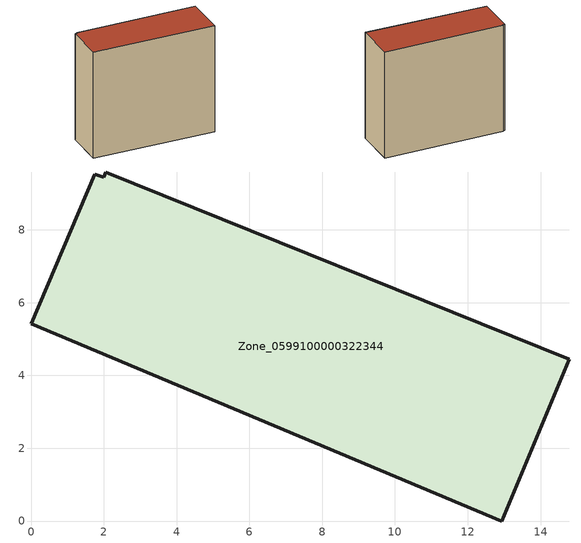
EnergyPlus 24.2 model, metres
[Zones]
Zone_0599100000322344
 floor ground (C_G): 1.99,9.44 2.05,9.59 14.79,4.44 12.93,0 0,5.42 1.75,9.53 z0
 wall outside (C_F): 12.93,0 14.79,4.44 2.05,9.59 1.99,9.44 1.75,9.53 0,5.42 12.93,0 z0:12.51
 roof outside (C_R): 2.05,9.59 1.99,9.44 1.75,9.53 0,5.42 12.93,0 14.79,4.44 z12.51
[BUILDING]
Pand.0599100000322344: North Axis=0; Terrain=City; Loads Convergence Tolerance Value=0.04; Temperature Convergence Tolerance Value=0.4; Solar Distribution=FullExterior; Maximum Number of Warmup Days=25; Minimum Number of Warmup Days=1
[Site:Location]
Rotterdam.The.Hague.AP_ZH_NLD Design_Conditions: Latitude=51.96; Longitude=4.45; Time Zone=1; Elevation=-4.5
[SITE:GROUNDTEMPERATURE:BUILDINGSURFACE]
18, 18, 18, 18, 18, 18, 18, 18, 18, 18, 18, 18
[MATERIAL] Thermal Absorptance=0.9; Solar Absorptance=0.7; Visible Absorptance=0.7
Name | Roughness | Thickness | Conductivity | Density | Specific Heat
G.TI.1946 | MediumSmooth | 0.15 | 1 | 540 | 1210
F.TI.1946 | Rough | 0.3 | 0.857143 | 1920 | 840
R.TI.1946 | MediumRough | 0.2 | 0.1 | 1500 | 1000
[CONSTRUCTION]
C_G: G.TI.1946
C_F: F.TI.1946
C_R: R.TI.1946
[ZONE]
Zone_0599100000322344: Type=1; Multiplier=1; Ceiling Height=Autocalculate; Volume=Autocalculate; Floor Area=autocalculate; Part of Total Floor Area=Yes
[ZONEINFILTRATION:DESIGNFLOWRATE]
Infil_Zone_0599100000322344: Zone or ZoneList or Space or SpaceList=Zone_0599100000322344; Schedule=AlwaysOn; Design Flow Rate Calculation Method=Flow/Area; Flow Rate per Floor Area=0.003; Constant Term Coefficient=1; Temperature Term Coefficient=0; Velocity Term Coefficient=0; Velocity Squared Term Coefficient=0
[HVACTEMPLATE:ZONE:IDEALLOADSAIRSYSTEM]
Zone_0599100000322344: Maximum Heating Supply Air Temperature=50; Minimum Cooling Supply Air Temperature=13; Maximum Heating Supply Air Humidity Ratio=0.0156; Minimum Cooling Supply Air Humidity Ratio=0.0077; Heating Limit=NoLimit; Cooling Limit=NoLimit; Dehumidification Control Type=ConstantSensibleHeatRatio; Cooling Sensible Heat Ratio=0.7; Dehumidification Setpoint=60; Humidification Control Type=None; Humidification Setpoint=30; Outdoor Air Method=None; Outdoor Air Flow Rate per Person=0.00944; Outdoor Air Flow Rate per Zone Floor Area=0; Outdoor Air Flow Rate per Zone=0; Demand Controlled Ventilation Type=None; Outdoor Air Economizer Type=NoEconomizer; Heat Recovery Type=None; Sensible Heat Recovery Effectiveness=0.7; Latent Heat Recovery Effectiveness=0.65
[ZONECONTROL:THERMOSTAT]
ThermostatControl_Zone_0599100000322344: Zone or ZoneList=Zone_0599100000322344; Control Type Schedule=DualSetpointControlType; Control 1=Thermostat_Zone_0599100000322344; Temperature Difference Between Cutout And Setpoint=0
[THERMOSTATSETPOINT:DUALSETPOINT]
Thermostat_Zone_0599100000322344: Heating Setpoint Temperature Schedule=HeatingSetpoint_Zone_0599100000322344; Cooling Setpoint Temperature Schedule=CoolingSetpoint_Zone_0599100000322344
[SCHEDULE:COMPACT]
HeatingSetpoint_Zone_0599100000322344: Through: 12/31, For: AllDays, Until: 24:00, 21
CoolingSetpoint_Zone_0599100000322344: Through: 12/31, For: AllDays, Until: 24:00, 24
DualSetpointControlType: Through: 12/31, For: AllDays, Until: 24:00, 4
AlwaysOn: Through: 12/31, For: AllDays, Until: 24:00, 1
